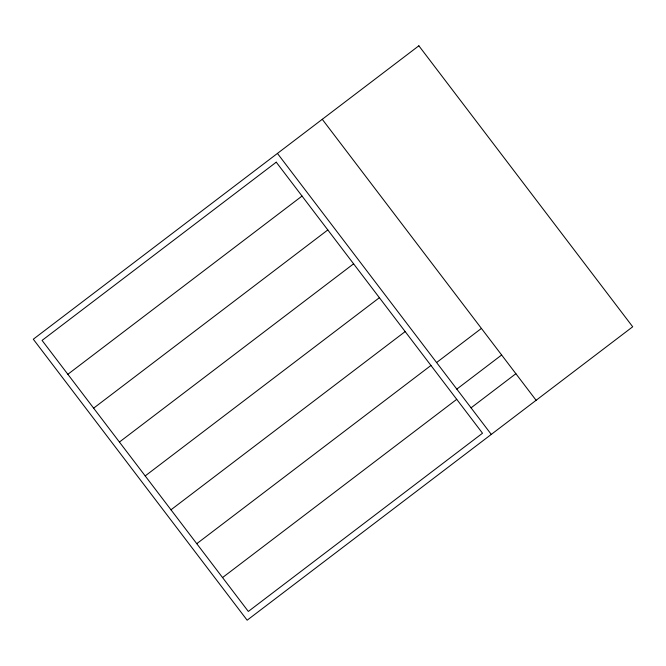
<?xml version="1.0" encoding="UTF-8"?>
<svg xmlns="http://www.w3.org/2000/svg" width="666" height="666" viewBox="0 0 666 666"><rect width="100%" height="100%" fill="white"/><g stroke="black" fill="none" stroke-linecap="round" stroke-linejoin="round"><path stroke-width="1" d="M67.849 374.292L302.031 196.062M93.631 408.166L327.822 229.936M119.414 442.049L353.604 263.819M145.196 475.924L379.387 297.702M170.979 509.806L405.169 331.576M196.77 543.681L430.952 365.459M436.588 362.537L481.418 328.421M456.818 389.111L501.64 354.995M222.552 577.564L456.734 399.334M471.062 407.825L515.884 373.709M322.269 119.306L536.113 400.291M277.439 153.421L491.283 434.407M418.856 45.796L33.3 339.219L247.144 620.204L632.7 326.781L418.856 45.796M276.248 162.179L42.066 340.409L248.335 611.446L482.517 433.216L276.248 162.179"/></g></svg>
